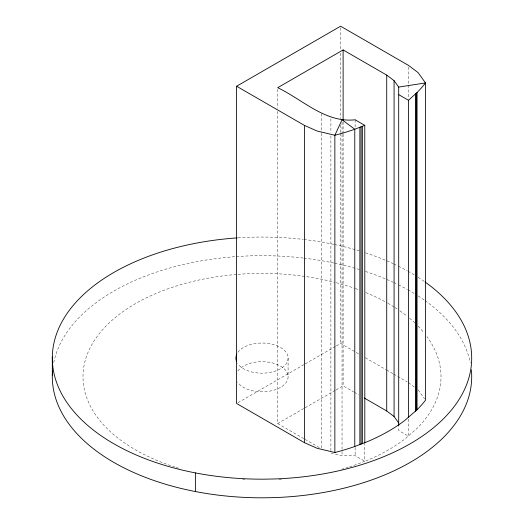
<?xml version="1.0" encoding="UTF-8"?>
<svg xmlns="http://www.w3.org/2000/svg" width="524" height="524" viewBox="0 0 524 524"><rect width="100%" height="100%" fill="white"/><g stroke="black" fill="none" stroke-linecap="round" stroke-linejoin="round"><path stroke-width="0.39" stroke-dasharray="2.62 1.97" d="M364.815 442.636L364.769 461.231L354.781 465.129A179.005 103.346 0 0 1 349.017 467.061M238.02 402.674L304.523 364.278M305.23 363.872L335.648 346.312M336.356 345.899L340.6 343.449L359.006 354.073M277.7 111.396L277.7 423.575L304.431 408.144M305.132 407.738L335.38 390.275M336.081 389.869L343.115 385.808L353.667 391.9M330.893 452.998L342.048 455.664L355.128 455.664L364.769 461.231L367.265 460.334A179.005 103.346 0 0 0 404.62 439.197L417.052 428.39A179.005 103.346 0 0 0 426.995 336.663M365.379 357.754L385.906 369.603M386.614 370.016L392.98 373.691M393.688 374.103L407.141 381.865M354.368 392.306L358.593 394.742M277.7 423.575L304.431 439.007M305.132 439.413L319.902 447.941M408.556 382.684L414.923 387.478M418.113 389.876L424.578 398.888M408.556 67.072L408.556 84.24M408.556 85.058L408.556 98.139M408.458 419.135L408.458 436.145L398.699 430.512L398.699 426.425M355.128 119.786L355.128 127.954M355.128 447.489L355.128 455.664M343.115 121.843L343.115 133.286M343.115 134.098L343.115 385.808M342.048 122.236L342.048 133.679M342.048 134.491L342.048 450.764M342.048 451.577L342.048 455.664M340.6 27.838L340.6 49.911M340.6 53.179L340.6 118.594M340.6 125.138L340.6 132.493M340.6 133.312L340.6 343.449M330.893 118.752L330.893 132.644M330.893 135.912L330.893 450.548M321.31 113.688L321.31 132.487M321.31 133.306L321.31 448.754M288.095 358.318L288.095 376.946M277.7 89.329L277.7 108.127M238.02 237.844A209.692 121.064 0 0 1 303.18 239.403M303.959 239.494A209.692 121.064 0 0 1 333.899 244.387M334.646 244.544A209.692 121.064 0 0 1 359.294 250.865M365.464 252.81A209.692 121.064 0 0 1 393.066 263.611M393.753 263.926A209.692 121.064 0 0 1 397.14 265.544M398.476 266.199A209.692 121.064 0 0 1 407.292 270.816M407.993 271.209A209.692 121.064 0 0 1 414.838 275.224M418.139 277.301A209.692 121.064 0 0 1 424.479 281.584M53.736 362.628A209.692 121.064 0 0 1 235.643 256.642M236.435 256.583A209.692 121.064 0 0 1 303.18 258.037M303.959 258.129A209.692 121.064 0 0 1 333.899 263.015M334.646 263.179A209.692 121.064 0 0 1 359.294 269.5M365.464 271.445A209.692 121.064 0 0 1 393.066 282.24M393.753 282.56A209.692 121.064 0 0 1 397.14 284.172M398.476 284.827A209.692 121.064 0 0 1 407.292 289.451M407.993 289.838A209.692 121.064 0 0 1 414.838 293.859M418.139 295.929A209.692 121.064 0 0 1 424.479 300.213M425.095 300.652A209.692 121.064 0 0 1 470.27 362.674M348.29 467.29A179.005 103.346 0 0 1 341.648 469.301M281.519 479.473A179.005 103.346 0 0 1 278.532 479.65M244.839 479.617A179.005 103.346 0 0 1 242.605 479.48M178.749 468.233A179.005 103.346 0 0 1 175.815 467.323M175.088 467.094A179.005 103.346 0 0 1 86.021 357.813A179.005 103.346 0 0 1 237.274 274.386M238.02 274.327A179.005 103.346 0 0 1 334.751 282.318M336.27 282.711A179.005 103.346 0 0 1 354.676 288.324M355.39 288.573A179.005 103.346 0 0 1 358.92 289.857M365.817 292.549A179.005 103.346 0 0 1 387.203 302.879M387.871 303.258A179.005 103.346 0 0 1 394.356 307.162M394.985 307.562A179.005 103.346 0 0 1 398.685 310.012M399.891 310.843A179.005 103.346 0 0 1 407.096 316.221M409.565 318.245A179.005 103.346 0 0 1 414.805 322.915M418.054 326.111A179.005 103.346 0 0 1 423.942 332.707M237.87 352.377A26.095 15.065 0 0 1 278.061 346.233A26.095 15.065 0 0 1 277.497 370.232A26.095 15.065 0 0 1 237.608 363.466M237.87 371.005A26.095 15.065 0 0 1 278.061 364.868A26.095 15.065 0 0 1 277.497 388.867A26.095 15.065 0 0 1 237.608 382.101"/><path stroke-width="0.79" d="M364.815 442.636L364.769 125.347L355.128 119.786C325.437 123.14 302.551 99.54 277.7 87.691L343.115 49.924L386.725 75.102L394.074 80.637L398.699 87.076L425.508 82.93L425.508 400.179A179.005 103.346 0 0 1 417.052 409.755L404.62 420.569A179.005 103.346 0 0 1 367.265 441.699L354.781 446.494A179.005 103.346 0 0 1 334.862 452.513L317.013 448.243L304.562 442.728L236.606 403.493L236.606 86.244L340.6 26.2L408.556 65.434L418.113 72.626L425.508 82.93A179.005 103.346 0 0 1 417.052 92.506L408.458 100.267L408.458 417.517M236.606 86.244L304.562 125.472L317.013 130.993L334.862 135.264A179.005 103.346 0 0 0 354.781 129.245L364.769 125.347M398.699 94.628L408.458 100.267M364.219 397.991L386.725 410.986L394.074 416.514L398.699 422.96M417.052 92.506L417.052 409.755M416.259 93.239L416.259 410.489M415.466 93.979L415.466 411.229M398.699 87.076L398.699 425.606M394.074 80.637L394.074 416.514M386.725 75.102L386.725 410.986M362.353 126.389L362.359 443.645M361.108 126.926L361.108 444.175M359.87 127.378L359.87 444.627M354.781 446.494L354.781 129.245L342.048 119.786L334.862 135.264L334.862 452.513M343.115 49.924L343.115 120.206M304.562 125.472L304.562 442.728M195.38 472.903L195.38 491.538M52.315 357.001L52.315 375.636M425.095 282.017A209.692 121.064 0 0 1 453.574 407.338A209.692 121.064 0 0 1 273.246 479.001L264.469 479.165A209.692 121.064 0 0 1 52.754 365.988A209.692 121.064 0 0 1 237.228 237.896M471.358 369.885A209.692 121.064 0 0 1 273.246 497.636L264.469 497.8A209.692 121.064 0 0 1 52.583 370.566M236.638 361.658A26.095 15.065 0 0 1 236.815 354.165"/></g></svg>
